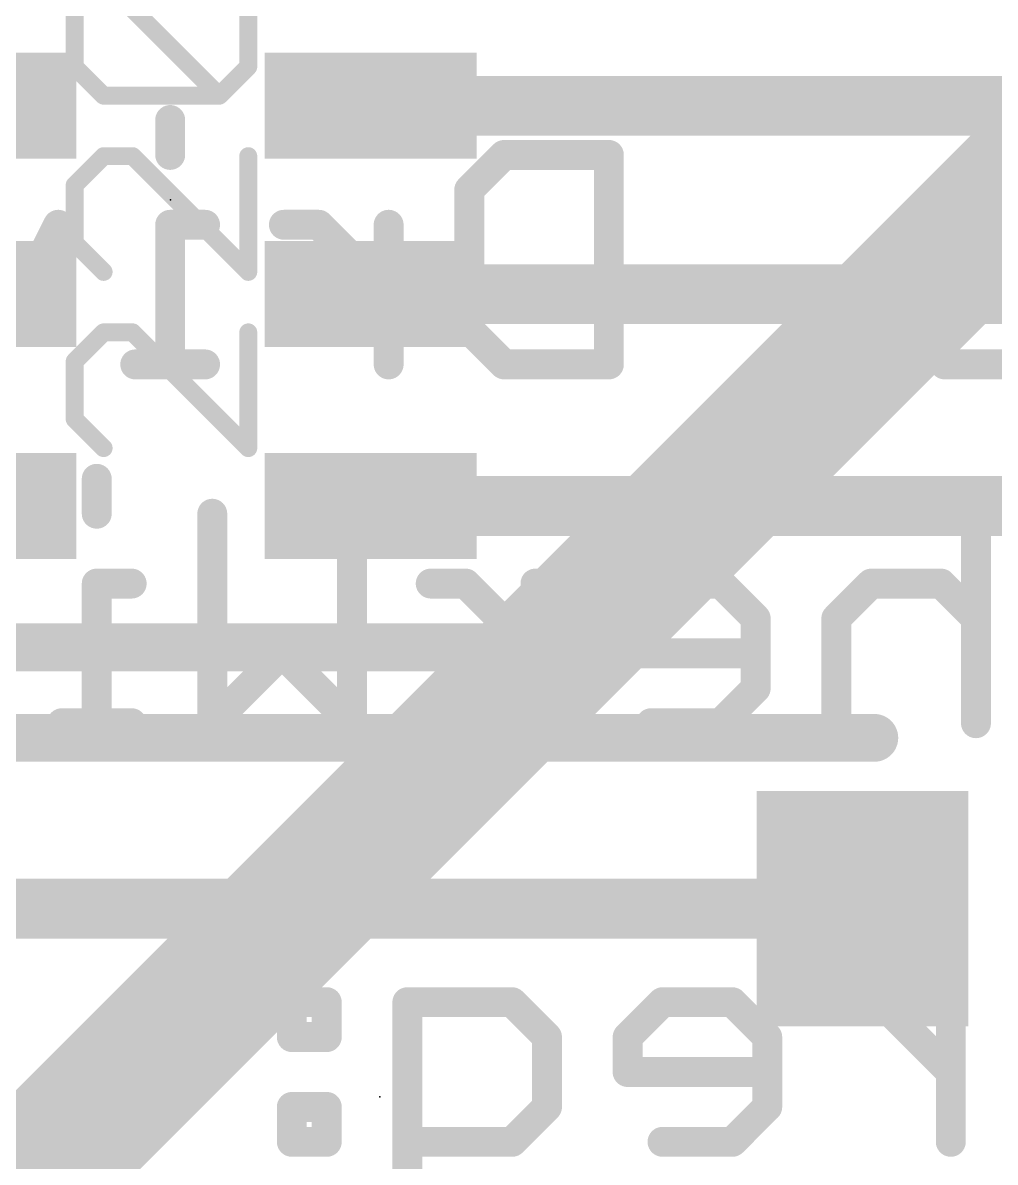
# Model space of a CAD drawing. Extents: x -1.3 to 52.1, y -0.1 to 23.3.
# Drawn here: x 10.675 to 14.806, y 6.581 to 11.421 of the extents above; entities that cross this region are included whole.
import ezdxf

# ---------------------------------------------------------------- set-up
doc = ezdxf.new("R2010")
doc.units = 0
for name, color, linetype in [('1', 12, 'CONTINUOUS'), ('16', 132, 'CONTINUOUS'), ('21', 40, 'CONTINUOUS'), ('22', 40, 'CONTINUOUS'), ('23', 53, 'CONTINUOUS'), ('27', 5, 'CONTINUOUS')]:
    doc.layers.add(name, color=color, linetype=linetype)

# ---------------------------------------------------------------- blocks, each defined once
blk = doc.blocks.new('RECT')
blk.add_solid([(-0.5, -0.5), (0.5, -0.5), (-0.5, 0.5), (0.5, 0.5)])

msp = doc.modelspace()

# ---------------------------------------------------------------- linework, layer by layer
at = {"layer": '1', "const_width": 0.254}
for points in [[(12.153, 11.068), (18.523, 11.068)], [(12.153, 10.268), (18.434, 10.268)], [(12.153, 9.368), (18.445, 9.368)], [(14.242, 7.658), (10.142, 7.658)]]:
    msp.add_lwpolyline(points, dxfattribs=at)
at = {"layer": '1', "const_width": 0.127}
for points in [[(12.153, 11.1315, 1), (12.153, 11.0045)], [(12.153, 10.3315, 1), (12.153, 10.2045)], [(12.153, 9.4315, 1), (12.153, 9.3045)], [(14.242, 7.5945, 1), (14.242, 7.7215)]]:
    msp.add_lwpolyline(points, format="xyb", dxfattribs=at)
at = {"layer": '16', "const_width": 0.6096}
msp.add_lwpolyline([(8.89, 4.699), (16.637, 12.446)], dxfattribs=at)
at = {"layer": '21', "const_width": 0.2032}
for points in [[(12.703, 8.768), (9.903, 8.768)], [(10.092, 8.3834), (14.292, 8.3834)]]:
    msp.add_lwpolyline(points, dxfattribs=at)
at = {"layer": '21', "const_width": 0.1016}
for points in [[(12.703, 8.7172, 1), (12.703, 8.8188)], [(14.292, 8.3326, 1), (14.292, 8.4342)]]:
    msp.add_lwpolyline(points, format="xyb", dxfattribs=at)
at = {"layer": '22', "const_width": 0.127}
for points in [[(11.3012, 11.0076), (11.3012, 10.8593)], [(12.5715, 10.711), (12.7197, 10.8593)], [(12.7197, 10.8593), (13.1646, 10.8593)], [(13.1646, 10.8593), (13.1646, 9.9695)], [(12.5715, 10.1178), (12.5715, 10.711)], [(10.8258, 10.5627), (10.5292, 9.9695)], [(11.4495, 10.5627), (11.3012, 10.5627)], [(11.3012, 10.5627), (11.3012, 9.9695)], [(11.9325, 10.5627), (11.7842, 10.5627)], [(12.2291, 10.2661), (11.9325, 10.5627)], [(12.2291, 9.9695), (12.2291, 10.5627)], [(14.4425, 10.4144), (14.5908, 10.5627)], [(14.5908, 10.5627), (14.8874, 10.5627)], [(14.4425, 10.1178), (14.4425, 10.4144)], [(12.7197, 9.9695), (12.5715, 10.1178)], [(14.5908, 9.9695), (14.4425, 10.1178)], [(11.4495, 9.9695), (11.1529, 9.9695)], [(13.1646, 9.9695), (12.7197, 9.9695)], [(14.8874, 9.9695), (14.5908, 9.9695)], [(10.9894, 9.4836), (10.9894, 9.3353)], [(11.48, 8.4455), (11.48, 9.3353)], [(12.0732, 9.3353), (12.0732, 8.4455)], [(14.7238, 9.3353), (14.7238, 8.4455)], [(11.1377, 9.0387), (10.9894, 9.0387)], [(10.9894, 9.0387), (10.9894, 8.4455)], [(12.5562, 9.0387), (12.4079, 9.0387)], [(12.8528, 8.7421), (12.5562, 9.0387)], [(12.8528, 8.4455), (12.8528, 9.0387)], [(13.3434, 9.0387), (13.1951, 8.8904)], [(13.64, 9.0387), (13.3434, 9.0387)], [(13.7883, 8.8904), (13.64, 9.0387)], [(14.2789, 9.0387), (14.1307, 8.8904)], [(14.5755, 9.0387), (14.2789, 9.0387)], [(14.7238, 8.8904), (14.5755, 9.0387)], [(13.1951, 8.8904), (13.1951, 8.7421)], [(13.7883, 8.5938), (13.7883, 8.8904)], [(14.1307, 8.8904), (14.1307, 8.4455)], [(11.7766, 8.7421), (11.48, 8.4455)], [(12.0732, 8.4455), (11.7766, 8.7421)], [(13.1951, 8.7421), (13.7883, 8.7421)], [(13.64, 8.4455), (13.7883, 8.5938)], [(11.1377, 8.4455), (10.8411, 8.4455)], [(13.3434, 8.4455), (13.64, 8.4455)], [(11.9663, 7.2607), (11.818, 7.2607)], [(11.818, 7.2607), (11.818, 7.1124)], [(11.9663, 7.1124), (11.9663, 7.2607)], [(12.3087, 6.3709), (12.3087, 7.2607)], [(12.3087, 7.2607), (12.7535, 7.2607)], [(12.7535, 7.2607), (12.9018, 7.1124)], [(13.3925, 7.2607), (13.2442, 7.1124)], [(13.6891, 7.2607), (13.3925, 7.2607)], [(13.8373, 7.1124), (13.6891, 7.2607)], [(14.3204, 7.2607), (14.1721, 7.2607)], [(14.6169, 6.9641), (14.3204, 7.2607)], [(14.6169, 6.6675), (14.6169, 7.2607)], [(11.818, 7.1124), (11.9663, 7.1124)], [(12.9018, 7.1124), (12.9018, 6.8158)], [(13.2442, 7.1124), (13.2442, 6.9641)], [(13.8373, 6.8158), (13.8373, 7.1124)], [(13.2442, 6.9641), (13.8373, 6.9641)], [(11.9663, 6.8158), (11.818, 6.8158)], [(11.818, 6.8158), (11.818, 6.6675)], [(11.9663, 6.6675), (11.9663, 6.8158)], [(12.9018, 6.8158), (12.7535, 6.6675)], [(13.6891, 6.6675), (13.8373, 6.8158)], [(11.818, 6.6675), (11.9663, 6.6675)], [(12.7535, 6.6675), (12.3087, 6.6675)], [(13.3925, 6.6675), (13.6891, 6.6675)]]:
    msp.add_lwpolyline(points, dxfattribs=at)
at = {"layer": '22', "const_width": 0.0635}
for points in [[(11.333, 11.0076, 1), (11.2695, 11.0076)], [(11.2695, 10.8593, 1), (11.333, 10.8593)], [(12.7197, 10.891, 1), (12.7197, 10.8275)], [(12.7422, 10.8368, 1), (12.6973, 10.8817)], [(13.1964, 10.8593, 1), (13.1329, 10.8593)], [(13.1646, 10.8275, 1), (13.1646, 10.891)], [(12.6032, 10.711, 1), (12.5397, 10.711)], [(12.549, 10.7334, 1), (12.5939, 10.6885)], [(10.8542, 10.5485, 1), (10.7974, 10.5769)], [(11.3012, 10.5944, 1), (11.3012, 10.5309)], [(11.333, 10.5627, 1), (11.2695, 10.5627)], [(11.4495, 10.5309, 1), (11.4495, 10.5944)], [(11.7842, 10.5944, 1), (11.7842, 10.5309)], [(11.955, 10.5851, 1), (11.9101, 10.5402)], [(11.9325, 10.5309, 1), (11.9325, 10.5944)], [(12.2609, 10.5627, 1), (12.1974, 10.5627)], [(14.5908, 10.5944, 1), (14.5908, 10.5309)], [(14.6132, 10.5402, 1), (14.5683, 10.5851)], [(14.4742, 10.4144, 1), (14.4107, 10.4144)], [(14.42, 10.4368, 1), (14.4649, 10.3919)], [(12.2067, 10.2436, 1), (12.2516, 10.2885)], [(12.5939, 10.1402, 1), (12.549, 10.0953)], [(14.4649, 10.1402, 1), (14.42, 10.0953)], [(12.5397, 10.1178, 1), (12.6032, 10.1178)], [(14.4107, 10.1178, 1), (14.4742, 10.1178)], [(11.1529, 10.0013, 1), (11.1529, 9.9377)], [(11.4495, 9.9377, 1), (11.4495, 10.0013)], [(12.7197, 10.0013, 1), (12.7197, 9.9377)], [(12.6973, 9.947, 1), (12.7422, 9.992)], [(13.1646, 9.9377, 1), (13.1646, 10.0013)], [(14.5908, 10.0013, 1), (14.5908, 9.9377)], [(14.5683, 9.947, 1), (14.6132, 9.992)], [(11.2695, 9.9695, 1), (11.333, 9.9695)], [(12.1974, 9.9695, 1), (12.2609, 9.9695)], [(13.1329, 9.9695, 1), (13.1964, 9.9695)], [(11.0211, 9.4836, 1), (10.9576, 9.4836)], [(11.5118, 9.3353, 1), (11.4483, 9.3353)], [(12.1049, 9.3353, 1), (12.0414, 9.3353)], [(14.7556, 9.3353, 1), (14.6921, 9.3353)], [(10.9576, 9.3353, 1), (11.0211, 9.3353)], [(11.0211, 9.0387, 1), (10.9576, 9.0387)], [(10.9894, 9.0704, 1), (10.9894, 9.0069)], [(11.1377, 9.0069, 1), (11.1377, 9.0704)], [(12.4079, 9.0704, 1), (12.4079, 9.0069)], [(12.5787, 9.0611, 1), (12.5337, 9.0162)], [(12.5562, 9.0069, 1), (12.5562, 9.0704)], [(12.8845, 9.0387, 1), (12.821, 9.0387)], [(13.3434, 9.0704, 1), (13.3434, 9.0069)], [(13.3659, 9.0162, 1), (13.321, 9.0611)], [(13.6625, 9.0611, 1), (13.6176, 9.0162)], [(13.64, 9.0069, 1), (13.64, 9.0704)], [(14.2789, 9.0704, 1), (14.2789, 9.0069)], [(14.3014, 9.0162, 1), (14.2565, 9.0611)], [(14.598, 9.0611, 1), (14.5531, 9.0162)], [(14.5755, 9.0069, 1), (14.5755, 9.0704)], [(13.2269, 8.8904, 1), (13.1634, 8.8904)], [(13.8201, 8.8904, 1), (13.7566, 8.8904)], [(14.1624, 8.8904, 1), (14.0989, 8.8904)], [(13.1727, 8.9128, 1), (13.2176, 8.8679)], [(13.7659, 8.8679, 1), (13.8108, 8.9128)], [(14.1082, 8.9128, 1), (14.1531, 8.8679)], [(14.7014, 8.8679, 1), (14.7463, 8.9128)], [(11.7991, 8.7645, 1), (11.7542, 8.7196)], [(11.7991, 8.7196, 1), (11.7542, 8.7645)], [(12.8303, 8.7196, 1), (12.8752, 8.7645)], [(13.1951, 8.7738, 1), (13.1951, 8.7103)], [(13.1634, 8.7421, 1), (13.2269, 8.7421)], [(13.7883, 8.7103, 1), (13.7883, 8.7738)], [(13.7566, 8.5938, 1), (13.8201, 8.5938)], [(13.8108, 8.5713, 1), (13.7659, 8.6162)], [(10.8411, 8.4773, 1), (10.8411, 8.4138)], [(10.9576, 8.4455, 1), (11.0211, 8.4455)], [(11.1377, 8.4138, 1), (11.1377, 8.4773)], [(11.4576, 8.468, 1), (11.5025, 8.423)], [(11.4483, 8.4455, 1), (11.5118, 8.4455)], [(12.0414, 8.4455, 1), (12.1049, 8.4455)], [(12.0507, 8.423, 1), (12.0956, 8.468)], [(12.821, 8.4455, 1), (12.8845, 8.4455)], [(13.3434, 8.4773, 1), (13.3434, 8.4138)], [(13.6176, 8.468, 1), (13.6625, 8.423)], [(13.64, 8.4138, 1), (13.64, 8.4773)], [(14.0989, 8.4455, 1), (14.1624, 8.4455)], [(14.6921, 8.4455, 1), (14.7556, 8.4455)], [(11.818, 7.2924, 1), (11.818, 7.2289)], [(11.8498, 7.2607, 1), (11.7863, 7.2607)], [(11.9981, 7.2607, 1), (11.9346, 7.2607)], [(11.9663, 7.2289, 1), (11.9663, 7.2924)], [(12.3404, 7.2607, 1), (12.2769, 7.2607)], [(12.3087, 7.2924, 1), (12.3087, 7.2289)], [(12.776, 7.2831, 1), (12.7311, 7.2382)], [(12.7535, 7.2289, 1), (12.7535, 7.2924)], [(13.3925, 7.2924, 1), (13.3925, 7.2289)], [(13.4149, 7.2382, 1), (13.37, 7.2831)], [(13.7115, 7.2831, 1), (13.6666, 7.2382)], [(13.6891, 7.2289, 1), (13.6891, 7.2924)], [(14.1721, 7.2924, 1), (14.1721, 7.2289)], [(14.3428, 7.2831, 1), (14.2979, 7.2382)], [(14.3204, 7.2289, 1), (14.3204, 7.2924)], [(14.6487, 7.2607, 1), (14.5852, 7.2607)], [(11.818, 7.1441, 1), (11.818, 7.0806)], [(11.9663, 7.0806, 1), (11.9663, 7.1441)], [(12.9336, 7.1124, 1), (12.8701, 7.1124)], [(12.8794, 7.0899, 1), (12.9243, 7.1348)], [(13.2759, 7.1124, 1), (13.2124, 7.1124)], [(13.2217, 7.1348, 1), (13.2666, 7.0899)], [(13.8691, 7.1124, 1), (13.8056, 7.1124)], [(13.8149, 7.0899, 1), (13.8598, 7.1348)], [(11.7863, 7.1124, 1), (11.8498, 7.1124)], [(11.9346, 7.1124, 1), (11.9981, 7.1124)], [(13.2442, 6.9958, 1), (13.2442, 6.9323)], [(13.8373, 6.9323, 1), (13.8373, 6.9958)], [(14.5945, 6.9416, 1), (14.6394, 6.9865)], [(13.2124, 6.9641, 1), (13.2759, 6.9641)], [(11.818, 6.8475, 1), (11.818, 6.784)], [(11.8498, 6.8158, 1), (11.7863, 6.8158)], [(11.9981, 6.8158, 1), (11.9346, 6.8158)], [(11.9663, 6.784, 1), (11.9663, 6.8475)], [(12.9243, 6.7933, 1), (12.8794, 6.8382)], [(13.8598, 6.7933, 1), (13.8149, 6.8382)], [(12.8701, 6.8158, 1), (12.9336, 6.8158)], [(13.8056, 6.8158, 1), (13.8691, 6.8158)], [(11.818, 6.6993, 1), (11.818, 6.6358)], [(11.9663, 6.6358, 1), (11.9663, 6.6993)], [(12.3087, 6.6993, 1), (12.3087, 6.6358)], [(12.7535, 6.6358, 1), (12.7535, 6.6993)], [(13.3925, 6.6993, 1), (13.3925, 6.6358)], [(13.6891, 6.6358, 1), (13.6891, 6.6993)], [(11.7863, 6.6675, 1), (11.8498, 6.6675)], [(11.9346, 6.6675, 1), (11.9981, 6.6675)], [(12.7311, 6.69, 1), (12.776, 6.645)], [(13.6666, 6.69, 1), (13.7115, 6.645)], [(14.5852, 6.6675, 1), (14.6487, 6.6675)]]:
    msp.add_lwpolyline(points, format="xyb", dxfattribs=at)
at = {"layer": '23'}
for p in [(11.303, 10.668), (12.192, 6.858)]:
    msp.add_point(p, dxfattribs=at)
at = {"layer": '27', "const_width": 0.0762}
for points in [[(11.51, 11.1109), (11.0185, 11.6024)], [(10.8957, 11.2338), (10.8957, 11.4795)], [(11.6329, 11.4795), (11.6329, 11.2338)], [(11.0185, 11.1109), (10.8957, 11.2338)], [(11.6329, 11.2338), (11.51, 11.1109)], [(11.51, 11.1109), (11.0185, 11.1109)], [(11.0185, 10.854), (10.8957, 10.7311)], [(11.1414, 10.854), (11.0185, 10.854)], [(11.6329, 10.3625), (11.1414, 10.854)], [(11.6329, 10.854), (11.6329, 10.3625)], [(10.8957, 10.7311), (10.8957, 10.4854)], [(10.8957, 10.4854), (11.0185, 10.3625)], [(11.0185, 10.1056), (10.8957, 9.9827)], [(11.1414, 10.1056), (11.0185, 10.1056)], [(11.6329, 9.6141), (11.1414, 10.1056)], [(11.6329, 10.1056), (11.6329, 9.6141)], [(10.8957, 9.9827), (10.8957, 9.737)], [(10.8957, 9.737), (11.0185, 9.6141)]]:
    msp.add_lwpolyline(points, dxfattribs=at)
at = {"layer": '27', "const_width": 0.0381}
for points in [[(10.9091, 11.2473, 1), (10.8822, 11.2203)], [(10.8766, 11.2338, 1), (10.9147, 11.2338)], [(11.6139, 11.2338, 1), (11.652, 11.2338)], [(11.6464, 11.2203, 1), (11.6194, 11.2473)], [(11.0185, 11.13, 1), (11.0185, 11.0919)], [(11.0051, 11.0975, 1), (11.032, 11.1244)], [(11.4966, 11.1244, 1), (11.5235, 11.0975)], [(11.4966, 11.0975, 1), (11.5235, 11.1244)], [(11.51, 11.0919, 1), (11.51, 11.13)], [(11.0185, 10.8731, 1), (11.0185, 10.835)], [(11.032, 10.8405, 1), (11.0051, 10.8675)], [(11.1549, 10.8675, 1), (11.1279, 10.8405)], [(11.1414, 10.835, 1), (11.1414, 10.8731)], [(11.652, 10.854, 1), (11.6139, 10.854)], [(10.9147, 10.7311, 1), (10.8766, 10.7311)], [(10.8822, 10.7446, 1), (10.9091, 10.7177)], [(10.9091, 10.4989, 1), (10.8822, 10.4719)], [(10.8766, 10.4854, 1), (10.9147, 10.4854)], [(11.0051, 10.349, 1), (11.032, 10.376)], [(11.6139, 10.3625, 1), (11.652, 10.3625)], [(11.6194, 10.349, 1), (11.6464, 10.376)], [(11.0185, 10.1246, 1), (11.0185, 10.0865)], [(11.032, 10.0921, 1), (11.0051, 10.1191)], [(11.1549, 10.1191, 1), (11.1279, 10.0921)], [(11.1414, 10.0865, 1), (11.1414, 10.1246)], [(11.652, 10.1056, 1), (11.6139, 10.1056)], [(10.9147, 9.9827, 1), (10.8766, 9.9827)], [(10.8822, 9.9962, 1), (10.9091, 9.9692)], [(10.8766, 9.737, 1), (10.9147, 9.737)], [(10.9091, 9.7504, 1), (10.8822, 9.7235)], [(11.0051, 9.6006, 1), (11.032, 9.6276)], [(11.6139, 9.6141, 1), (11.652, 9.6141)], [(11.6194, 9.6006, 1), (11.6464, 9.6276)]]:
    msp.add_lwpolyline(points, format="xyb", dxfattribs=at)

# ---------------------------------------------------------------- block references
at = {"layer": '1', "xscale": 0.45, "yscale": 0.9, "rotation": 90}
for p in [(10.453, 11.068), (12.153, 11.068), (10.453, 10.268), (12.153, 10.268), (10.453, 9.368), (12.153, 9.368)]:
    msp.add_blockref('RECT', p, dxfattribs=at)
at = {"layer": '1', "xscale": 0.9, "rotation": 180}
msp.add_blockref('RECT', (14.242, 7.658), dxfattribs=at)

doc.saveas('drawing.dxf')
